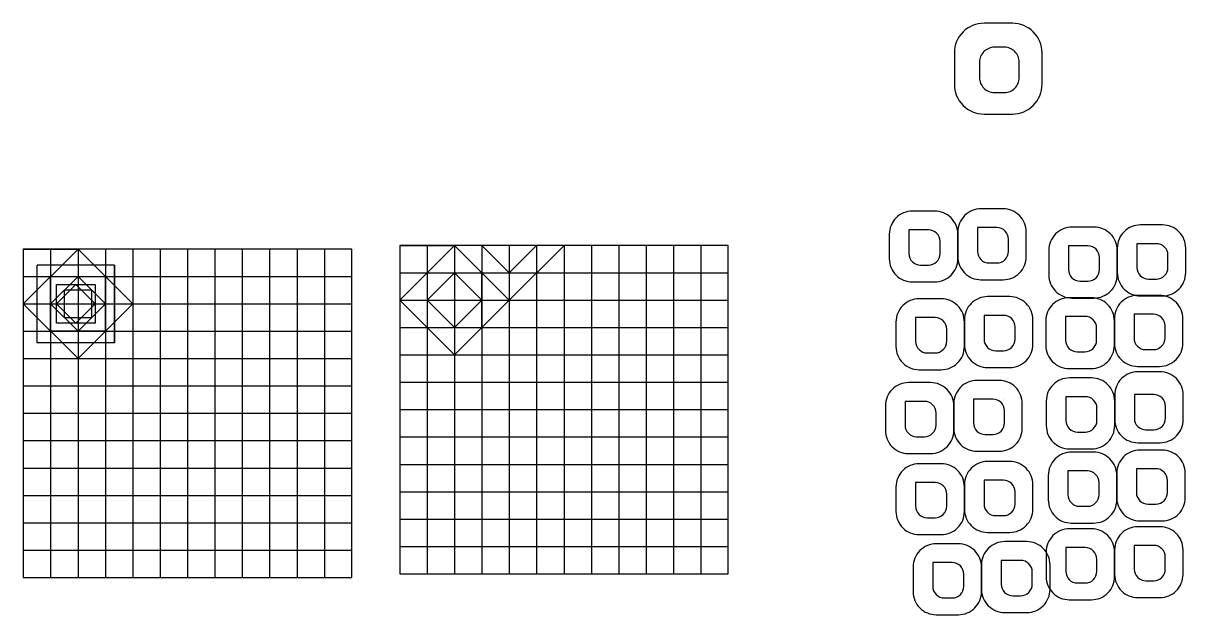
# Model space of a CAD drawing. Header units: millimetres. Extents: x 123418 to 202221, y 30481 to 52091.
# Drawn here: x 159757 to 202221, y 30481 to 52091 of the extents above; entities that cross this region are included whole.
import ezdxf

# ---------------------------------------------------------------- set-up
doc = ezdxf.new("R2010")
doc.units = ezdxf.units.MM
doc.header["$MEASUREMENT"] = 0

msp = doc.modelspace()

# ---------------------------------------------------------------- linework, layer by layer
for p, q in [((159757, 43842), (159757, 31842)), ((159757, 43842), (161757, 43842)), ((159757, 41842), (161757, 43842)), ((160757, 43842), (160757, 31842)), ((161757, 43842), (161757, 31842)), ((163757, 41842), (161757, 43842)), ((162757, 43842), (162757, 31842)), ((163757, 43842), (163757, 31842)), ((164757, 43842), (164757, 31842)), ((165757, 43842), (165757, 31842)), ((166757, 43842), (166757, 31842)), ((167757, 43842), (167757, 31842)), ((168757, 43842), (168757, 31842)), ((169757, 43842), (169757, 31842)), ((170757, 43842), (170757, 31842)), ((173510, 43976), (173510, 31976)), ((173510, 43976), (175510, 43976)), ((173510, 41976), (175510, 43976)), ((174510, 43976), (174510, 31976)), ((175510, 43976), (175510, 31976)), ((175510, 43976), (177510, 41976)), ((176510, 43976), (176510, 31976)), ((177510, 42976), (176510, 43976)), ((177510, 43976), (177510, 31976)), ((177510, 41976), (179510, 43976)), ((177510, 42976), (178510, 43976)), ((178510, 43976), (178510, 31976)), ((179510, 43976), (179510, 31976)), ((180510, 43976), (180510, 31976)), ((181510, 43976), (181510, 31976)), ((182510, 43976), (182510, 31976)), ((183510, 43976), (183510, 31976)), ((184510, 43976), (184510, 31976)), ((163092, 43250), (160264, 43250)), ((160264, 40421), (160264, 43250)), ((163092, 43250), (163092, 40421)), ((163092, 40421), (163092, 43250)), ((173510, 42976), (185510, 42976)), ((174510, 41976), (175510, 42976)), ((175510, 42976), (176510, 41976)), ((176510, 40976), (176510, 42976)), ((176510, 42976), (178510, 42976)), ((176510, 42976), (176510, 40976)), ((177510, 42976), (177510, 40976)), ((178510, 42976), (178510, 40976)), ((159757, 42842), (171757, 42842)), ((160757, 40842), (160757, 42842)), ((160757, 42842), (162757, 42842)), ((160757, 41842), (161757, 42842)), ((160971, 41128), (160971, 42543)), ((160971, 42543), (162385, 42543)), ((161678, 42543), (160971, 41835)), ((162385, 41835), (161678, 42543)), ((161757, 42842), (162757, 41842)), ((162385, 42543), (162385, 41128)), ((162757, 40842), (162757, 42842)), ((162757, 42842), (164757, 42842)), ((162757, 42842), (162757, 40842)), ((162757, 42842), (162757, 40842)), ((163757, 42842), (163757, 40842)), ((164757, 42842), (164757, 40842)), ((161257, 42342), (161257, 41342)), ((162257, 42342), (161257, 42342)), ((162257, 41342), (162257, 42342)), ((159757, 41842), (171757, 41842)), ((161757, 39842), (159757, 41842)), ((161757, 39842), (159757, 41842)), ((161757, 40842), (160757, 41842)), ((160971, 41835), (161678, 41128)), ((161678, 41128), (162385, 41835)), ((163757, 41842), (161757, 39842)), ((162757, 41842), (161757, 40842)), ((161757, 39842), (163757, 41842)), ((173510, 41976), (185510, 41976)), ((175510, 39976), (173510, 41976)), ((175510, 40976), (174510, 41976)), ((177510, 41976), (175510, 39976)), ((176510, 41976), (175510, 40976)), ((161257, 41342), (162257, 41342)), ((159757, 40842), (171757, 40842)), ((162757, 40842), (160757, 40842)), ((162385, 41128), (160971, 41128)), ((173510, 40976), (185510, 40976)), ((163092, 40421), (160264, 40421)), ((163092, 40421), (160264, 40421)), ((173510, 39976), (185510, 39976)), ((159757, 39842), (171757, 39842)), ((159757, 38842), (171757, 38842)), ((173510, 38976), (185510, 38976)), ((159757, 37842), (171757, 37842)), ((173510, 37976), (185510, 37976)), ((173510, 36976), (185510, 36976)), ((159757, 36842), (171757, 36842)), ((159757, 35842), (171757, 35842)), ((173510, 35976), (185510, 35976)), ((159757, 34842), (171757, 34842)), ((173510, 34976), (185510, 34976)), ((173510, 33976), (185510, 33976)), ((159757, 33842), (171757, 33842)), ((159757, 32842), (171757, 32842)), ((173510, 32976), (185510, 32976)), ((173510, 31976), (185510, 31976)), ((159757, 31842), (171757, 31842))]:
    msp.add_line(p, q)
for points in [[(195887, 52091), (194852, 52091, 0.414214), (193768, 51008), (193768, 49858, 0.414214), (194852, 48775), (195887, 48775, 0.414214), (196971, 49858), (196971, 51008, 0.414214)], [(195598, 51214), (195230, 51214, 0.414214), (194688, 50672), (194688, 50103, 0.414214), (195230, 49561), (195598, 49561, 0.414214), (196140, 50103), (196140, 50672, 0.414214)], [(193048, 45229), (192240, 45229, 0.414214), (191393, 44383), (191393, 43485, 0.414214), (192240, 42639), (193048, 42639, 0.414214), (193895, 43485), (193895, 44383, 0.414214)], [(195549, 45309), (194741, 45309, 0.414214), (193895, 44463), (193895, 43565, 0.414214), (194741, 42719), (195549, 42719, 0.414214), (196396, 43565), (196396, 44463, 0.414214)], [(195324, 44624), (194613, 44624), (194613, 43756, 0.414214), (195036, 43333), (195324, 43333, 0.414214), (195747, 43756), (195747, 44201, 0.414214)], [(198874, 44643), (198065, 44643, 0.414214), (197219, 43796), (197219, 42899, 0.414214), (198065, 42053), (198874, 42053, 0.414214), (199720, 42899), (199720, 43796, 0.414214)], [(201375, 44723), (200566, 44723, 0.414214), (199720, 43876), (199720, 42979, 0.414214), (200566, 42133), (201375, 42133, 0.414214), (202221, 42979), (202221, 43876, 0.414214)], [(192822, 44544), (192112, 44544), (192112, 43676, 0.414214), (192535, 43253), (192822, 43253, 0.414214), (193246, 43676), (193246, 44121, 0.414214)], [(198648, 43958), (197937, 43958), (197937, 43090, 0.414214), (198360, 42667), (198648, 42667, 0.414214), (199071, 43090), (199071, 43535, 0.414214)], [(201149, 44038), (200438, 44038), (200438, 43170, 0.414214), (200861, 42747), (201149, 42747, 0.414214), (201572, 43170), (201572, 43615, 0.414214)], [(195792, 42103), (194983, 42103, 0.414214), (194137, 41257), (194137, 40359, 0.414214), (194983, 39513), (195792, 39513, 0.414214), (196638, 40359), (196638, 41257, 0.414214)], [(198767, 42065), (197958, 42065, 0.414214), (197112, 41219), (197112, 40321, 0.414214), (197958, 39475), (198767, 39475, 0.414214), (199613, 40321), (199613, 41219, 0.414214)], [(201268, 42145), (200459, 42145, 0.414214), (199613, 41299), (199613, 40401, 0.414214), (200459, 39555), (201268, 39555, 0.414214), (202114, 40401), (202114, 41299, 0.414214)], [(193291, 42023), (192482, 42023, 0.414214), (191636, 41176), (191636, 40279, 0.414214), (192482, 39433), (193291, 39433, 0.414214), (194137, 40279), (194137, 41176, 0.414214)], [(193065, 41338), (192354, 41338), (192354, 40470, 0.414214), (192777, 40047), (193065, 40047, 0.414214), (193488, 40470), (193488, 40915, 0.414214)], [(195566, 41418), (194855, 41418), (194855, 40550, 0.414214), (195279, 40127), (195566, 40127, 0.414214), (195989, 40550), (195989, 40995, 0.414214)], [(198541, 41380), (197830, 41380), (197830, 40512, 0.414214), (198253, 40089), (198541, 40089, 0.414214), (198964, 40512), (198964, 40957, 0.414214)], [(201042, 41460), (200331, 41460), (200331, 40592, 0.414214), (200754, 40169), (201042, 40169, 0.414214), (201465, 40592), (201465, 41037, 0.414214)], [(198780, 39133), (197971, 39133, 0.414214), (197125, 38287), (197125, 37389, 0.414214), (197971, 36543), (198780, 36543, 0.414214), (199626, 37389), (199626, 38287, 0.414214)], [(201281, 39355), (200473, 39355, 0.414214), (199626, 38509), (199626, 37611, 0.414214), (200473, 36765), (201281, 36765, 0.414214), (202127, 37611), (202127, 38509, 0.414214)], [(192903, 38962), (192094, 38962, 0.414214), (191248, 38116), (191248, 37218, 0.414214), (192094, 36372), (192903, 36372, 0.414214), (193749, 37218), (193749, 38116, 0.414214)], [(195404, 39042), (194595, 39042, 0.414214), (193749, 38196), (193749, 37298, 0.414214), (194595, 36452), (195404, 36452, 0.414214), (196250, 37298), (196250, 38196, 0.414214)], [(192677, 38277), (191966, 38277), (191966, 37409, 0.414214), (192389, 36986), (192677, 36986, 0.414214), (193100, 37409), (193100, 37854, 0.414214)], [(195178, 38357), (194467, 38357), (194467, 37489, 0.414214), (194890, 37066), (195178, 37066, 0.414214), (195601, 37489), (195601, 37934, 0.414214)], [(198554, 38448), (197843, 38448), (197843, 37580, 0.414214), (198266, 37157), (198554, 37157, 0.414214), (198977, 37580), (198977, 38025, 0.414214)], [(201055, 38528), (200345, 38528), (200345, 37660, 0.414214), (200768, 37237), (201055, 37237, 0.414214), (201478, 37660), (201478, 38105, 0.414214)], [(198856, 36419), (198047, 36419, 0.414214), (197201, 35573), (197201, 34675, 0.414214), (198047, 33829), (198856, 33829, 0.414214), (199702, 34675), (199702, 35573, 0.414214)], [(201357, 36499), (200548, 36499, 0.414214), (199702, 35653), (199702, 34755, 0.414214), (200548, 33909), (201357, 33909, 0.414214), (202203, 34755), (202203, 35653, 0.414214)], [(193291, 35998), (192482, 35998, 0.414214), (191636, 35152), (191636, 34255, 0.414214), (192482, 33408), (193291, 33408, 0.414214), (194137, 34255), (194137, 35152, 0.414214)], [(195792, 36078), (194983, 36078, 0.414214), (194137, 35232), (194137, 34335, 0.414214), (194983, 33489), (195792, 33489, 0.414214), (196638, 34335), (196638, 35232, 0.414214)], [(198630, 35734), (197919, 35734), (197919, 34866, 0.414214), (198342, 34443), (198630, 34443, 0.414214), (199053, 34866), (199053, 35311, 0.414214)], [(201131, 35814), (200420, 35814), (200420, 34946, 0.414214), (200843, 34523), (201131, 34523, 0.414214), (201554, 34946), (201554, 35391, 0.414214)], [(193065, 35313), (192354, 35313), (192354, 34446, 0.414214), (192777, 34023), (193065, 34023, 0.414214), (193488, 34446), (193488, 34890, 0.414214)], [(195566, 35394), (194855, 35394), (194855, 34526, 0.414214), (195279, 34103), (195566, 34103, 0.414214), (195989, 34526), (195989, 34970, 0.414214)], [(198777, 33618), (197968, 33618, 0.414214), (197122, 32772), (197122, 31874, 0.414214), (197968, 31028), (198777, 31028, 0.414214), (199623, 31874), (199623, 32772, 0.414214)], [(201278, 33698), (200469, 33698, 0.414214), (199623, 32852), (199623, 31954, 0.414214), (200469, 31108), (201278, 31108, 0.414214), (202124, 31954), (202124, 32852, 0.414214)], [(196417, 33151), (195608, 33151, 0.414214), (194762, 32305), (194762, 31407, 0.414214), (195608, 30561), (196417, 30561, 0.414214), (197263, 31407), (197263, 32305, 0.414214)], [(193915, 33071), (193107, 33071, 0.414214), (192260, 32224), (192260, 31327, 0.414214), (193107, 30481), (193915, 30481, 0.414214), (194762, 31327), (194762, 32224, 0.414214)], [(198551, 32933), (197840, 32933), (197840, 32065, 0.414214), (198263, 31642), (198551, 31642, 0.414214), (198974, 32065), (198974, 32510, 0.414214)], [(201052, 33013), (200341, 33013), (200341, 32145, 0.414214), (200765, 31722), (201052, 31722, 0.414214), (201475, 32145), (201475, 32590, 0.414214)], [(193689, 32386), (192979, 32386), (192979, 31518, 0.414214), (193402, 31095), (193689, 31095, 0.414214), (194113, 31518), (194113, 31963, 0.414214)], [(196191, 32466), (195480, 32466), (195480, 31598, 0.414214), (195903, 31175), (196191, 31175, 0.414214), (196614, 31598), (196614, 32043, 0.414214)]]:
    msp.add_lwpolyline(points, format="xyb", close=True)
for points in [[(195747, 44624), (195747, 44624), (195747, 44624), (195747, 44624)], [(193166, 44544), (193166, 44544), (193166, 44544), (193166, 44544)], [(159757, 31842), (171757, 31842), (171757, 43842), (159757, 43842)], [(173510, 31976), (185510, 31976), (185510, 43976), (173510, 43976)], [(198991, 43958), (198991, 43958), (198991, 43958), (198991, 43958)], [(201572, 44038), (201572, 44038), (201572, 44038), (201572, 44038)], [(193408, 41338), (193408, 41338), (193408, 41338), (193408, 41338)], [(195989, 41418), (195989, 41418), (195989, 41418), (195989, 41418)], [(198884, 41380), (198884, 41380), (198884, 41380), (198884, 41380)], [(201465, 41460), (201465, 41460), (201465, 41460), (201465, 41460)], [(193020, 38277), (193020, 38277), (193020, 38277), (193020, 38277)], [(195601, 38357), (195601, 38357), (195601, 38357), (195601, 38357)], [(198897, 38448), (198897, 38448), (198897, 38448), (198897, 38448)], [(201478, 38528), (201478, 38528), (201478, 38528), (201478, 38528)], [(198973, 35734), (198973, 35734), (198973, 35734), (198973, 35734)], [(201554, 35814), (201554, 35814), (201554, 35814), (201554, 35814)], [(193408, 35313), (193408, 35313), (193408, 35313), (193408, 35313)], [(195989, 35394), (195989, 35394), (195989, 35394), (195989, 35394)], [(198894, 32933), (198894, 32933), (198894, 32933), (198894, 32933)], [(201475, 33013), (201475, 33013), (201475, 33013), (201475, 33013)], [(194033, 32386), (194033, 32386), (194033, 32386), (194033, 32386)], [(196614, 32466), (196614, 32466), (196614, 32466), (196614, 32466)]]:
    msp.add_lwpolyline(points, close=True)

doc.saveas('drawing.dxf')
